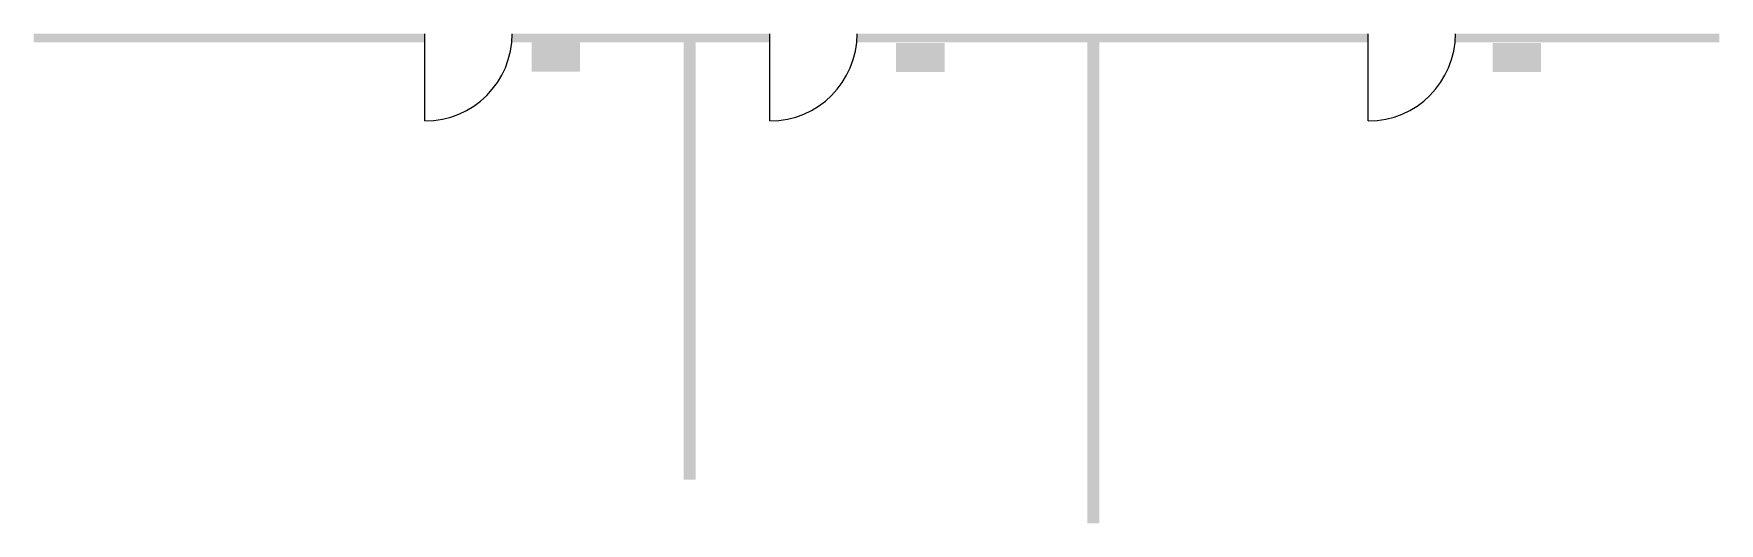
# Model space of a CAD drawing. Header units: millimetres. Extents: x -376000 to 292178, y -193032 to 188048.
# Drawn here: x -151022 to -133642, y -108181 to -103131 of the extents above; entities that cross this region are included whole.
import ezdxf

# ---------------------------------------------------------------- set-up
doc = ezdxf.new("R2010")
doc.units = ezdxf.units.MM
for name, color, linetype, lineweight in [('02_既存平面-内部建具・サッシ', 7, 'Continuous', 18), ('_区分表-C_A：塗（壁）-2 (2D)', 7, 'Continuous', 5), ('_区分表-オーナー：塗（壁）-3 (2D)', 7, 'Continuous', 5), ('_区分表-リアルゲイト：塗（壁） (2D)', 7, 'Continuous', 5)]:
    doc.layers.add(name, color=color, linetype=linetype, lineweight=lineweight)
doc.layers.add('03_0.15', color=7, linetype='Continuous', lineweight=15, true_color=0x990099)
doc.layers.add('08_ハッチ・色', color=7, linetype='Continuous', lineweight=5, true_color=0x888888)

# ---------------------------------------------------------------- blocks, each defined once
blk = doc.blocks.new('区分表-リアルゲイト：塗（壁） (2D)')
at = {"layer": '08_ハッチ・色', "color": 141}
for points in [[(-144322, -107731), (-144197, -107731), (-144322, -103221), (-144197, -103221)], [(-140160, -108181), (-140035, -108181), (-140160, -103221), (-140035, -103221)]]:
    blk.add_solid(points, dxfattribs=at)
blk = doc.blocks.new('グループ-325')
at = {"layer": '03_0.15'}
blk.add_line((-146988, -104031), (-146988, -103131), dxfattribs=at)
blk.add_arc((-146988, -103131), 900, 270, 0, dxfattribs=at)
blk = doc.blocks.new('グループ-326')
at = {"layer": '03_0.15'}
blk.add_line((-143432, -104031), (-143432, -103131), dxfattribs=at)
blk.add_arc((-143432, -103131), 900, 270, 0, dxfattribs=at)
blk = doc.blocks.new('グループ-327')
at = {"layer": '03_0.15'}
blk.add_line((-137262, -104031), (-137262, -103131), dxfattribs=at)
blk.add_arc((-137262, -103131), 900, 270, 0, dxfattribs=at)
blk = doc.blocks.new('区分表-C_A：塗（壁）-2 (2D)')
at = {"layer": '08_ハッチ・色', "linetype": 'Continuous', "lineweight": 0, "true_color": 0x80ff00}
for points in [[(-145888, -103521), (-145888, -103221), (-145388, -103221)], [(-145388, -103221), (-145388, -103521), (-145888, -103521)], [(-142130, -103527), (-142130, -103227), (-141630, -103227)], [(-141630, -103227), (-141630, -103527), (-142130, -103527)], [(-135980, -103527), (-135980, -103227), (-135480, -103227)], [(-135480, -103227), (-135480, -103527), (-135980, -103527)]]:
    blk.add_hatch(color=70, dxfattribs=at).paths.add_polyline_path(points)
at = {"layer": '08_ハッチ・色', "color": 141}
for points in [[(-146988, -103221), (-146988, -103131), (-151022, -103221), (-151022, -103131)], [(-143432, -103221), (-143432, -103131), (-146088, -103221), (-146088, -103131)], [(-137262, -103221), (-137262, -103131), (-142532, -103221), (-142532, -103131)], [(-133642, -103221), (-133642, -103131), (-136362, -103221), (-136362, -103131)]]:
    blk.add_solid(points, dxfattribs=at)
at = {"layer": '02_既存平面-内部建具・サッシ', "color": 7, "transparency": 33554559}
for name in ['グループ-325', 'グループ-326', 'グループ-327']:
    blk.add_blockref(name, (0, 0), dxfattribs=at)
blk = doc.blocks.new('グループ-443')
at = {"layer": '03_0.15'}
blk.add_line((-146988, -104031), (-146988, -103131), dxfattribs=at)
blk.add_arc((-146988, -103131), 900, 270, 0, dxfattribs=at)
blk = doc.blocks.new('グループ-444')
at = {"layer": '03_0.15'}
blk.add_line((-143432, -104031), (-143432, -103131), dxfattribs=at)
blk.add_arc((-143432, -103131), 900, 270, 0, dxfattribs=at)
blk = doc.blocks.new('グループ-445')
at = {"layer": '03_0.15'}
blk.add_line((-137262, -104031), (-137262, -103131), dxfattribs=at)
blk.add_arc((-137262, -103131), 900, 270, 0, dxfattribs=at)
blk = doc.blocks.new('区分表-オーナー：塗（壁）-3 (2D)')
at = {"layer": '08_ハッチ・色', "color": 141}
for points in [[(-146988, -103221), (-146988, -103131), (-151022, -103221), (-151022, -103131)], [(-143432, -103221), (-143432, -103131), (-146088, -103221), (-146088, -103131)], [(-137262, -103221), (-137262, -103131), (-142532, -103221), (-142532, -103131)], [(-133642, -103221), (-133642, -103131), (-136362, -103221), (-136362, -103131)]]:
    blk.add_solid(points, dxfattribs=at)
at = {"layer": '02_既存平面-内部建具・サッシ', "color": 7, "transparency": 33554559}
for name in ['グループ-443', 'グループ-444', 'グループ-445']:
    blk.add_blockref(name, (0, 0), dxfattribs=at)

msp = doc.modelspace()

# ---------------------------------------------------------------- block references
at = {"layer": '_区分表-C_A：塗（壁）-2 (2D)'}
msp.add_blockref('区分表-C_A：塗（壁）-2 (2D)', (0, 0), dxfattribs=at)
at = {"layer": '_区分表-オーナー：塗（壁）-3 (2D)'}
msp.add_blockref('区分表-オーナー：塗（壁）-3 (2D)', (0, 0), dxfattribs=at)
at = {"layer": '_区分表-リアルゲイト：塗（壁） (2D)'}
msp.add_blockref('区分表-リアルゲイト：塗（壁） (2D)', (0, 0), dxfattribs=at)

doc.saveas('drawing.dxf')
